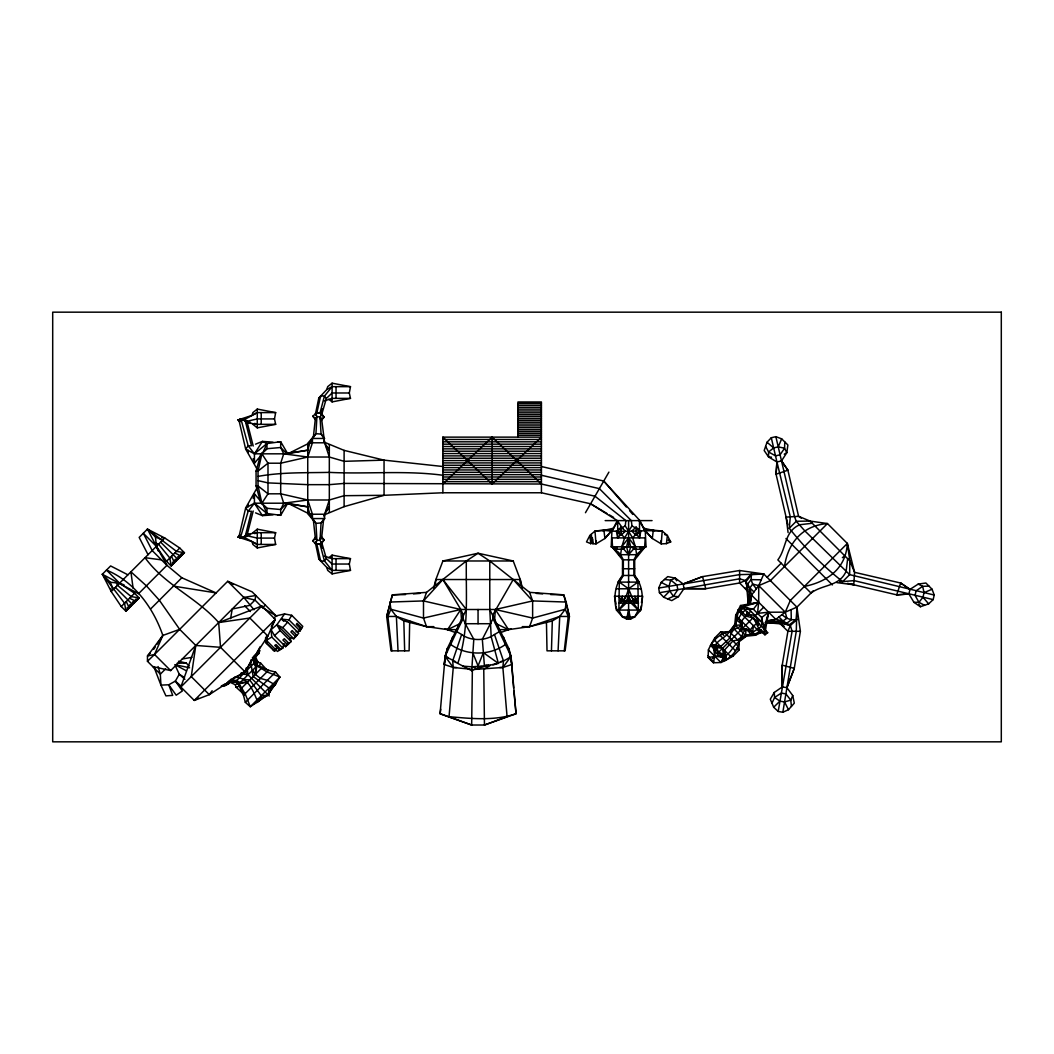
<?xml version="1.0" encoding="UTF-8"?>
<svg xmlns="http://www.w3.org/2000/svg" width="1054" height="1054" viewBox="0 0 1054 1054"><rect width="100%" height="100%" fill="white"/><g stroke="black" fill="none" stroke-linecap="round" stroke-linejoin="round"><path stroke-width="1.5" d="M283.75 643.994L282.828 648.091L277.465 651.438L266.398 640.371L266.412 635.984M153.792 666.55L160.933 685.113L168.759 684.771L172.711 695.376L165.926 695.877L160.933 685.113L160.327 674.165L147.455 661.293L147.481 655.97L162.843 635.443L179.667 629.343L195.794 645.456L220.536 647.314L269.244 696.022M622.492 575.471L622.532 559.832L611.979 546.802L620.582 554.694L623.349 559.832L623.309 575.471L619.304 582.111L618.882 610.068L622.532 617.012L626.59 619.041L630.635 619.041L634.679 617.012L640.766 610.068C643.849 598.408 642.479 585.01 634.719 575.471L634.679 559.832L645.232 546.802L636.642 554.694L633.876 559.832L633.915 575.471L637.907 582.111L638.329 610.068L634.679 617.012L622.532 617.012L616.458 610.068C613.375 598.408 614.732 585.01 622.492 575.471L634.719 575.471M592.48 537.83L590.807 543.627L586.511 541.927L589.818 535.511L594.996 531.018L603.929 530.36L613.652 528.199L604.917 538.475L596.011 543.89L592.822 543.732L592.875 539.319M472.363 669.369L471.665 725.02L484.458 725.02L516.038 713.742L511.058 656.352L508.779 648.408L489.781 609.502L489.781 560.978L478.055 553.231L442.891 560.978L435.869 579.529L433.681 588.079M409.69 620.951L409.11 650.832L390.994 650.832L386.686 616.458L392.378 594.838L426.527 592.361L466.342 560.978L478.055 553.231L513.219 560.978L520.254 579.529L522.441 588.079M589.818 535.511L590.807 543.627L591.465 534.905M466.342 560.978C465.763 595.273 469.32 630.49 457.752 663.388L471.718 670.66C484.616 664.929 499.57 665.403 511.058 656.352L492.995 618.632L492.995 614.574L513.219 579.529L489.781 560.978M796.837 610.358L796.929 607.13L813.266 590.78M551.453 650.832L552.309 620.951L559.74 616.458L565.273 609.252L566.169 602.045L563.745 594.838L529.595 592.361L513.219 579.529L532.626 600.925L532.626 618.066L529.595 626.643L508.542 629.633L499.109 629.633M786.877 687.893L794.268 668.394L800.394 631.293L796.929 607.13L785.27 612.163L768.629 612.216L765.388 630.371L755.573 635.219L746.337 636.168L739.302 641.543C737.589 651.332 729.895 658.776 720.989 662.505L713.439 662.768L708.13 657.459L708.393 649.91C712.135 641.003 719.566 633.309 729.355 631.596L734.743 624.561L735.679 615.325L740.527 605.51L758.682 602.269L758.748 585.642L763.768 573.982L739.605 570.504L702.517 576.63L683.005 584.021M784.782 441.916L784.571 448.227L786.811 452.719L781.515 460.914L776.943 461.981L768.564 456.962L764.176 450.519L767.035 442.245L771.291 437.739L775.863 436.672L781.673 438.846L787.891 444.986L786.811 452.719L784.255 454.169M622.123 601.281L635.088 601.281L634.89 596.221L637.92 603.138L635.088 601.281L622.123 601.281L622.334 596.221L619.291 603.138L622.123 601.281L626.181 596.221L628.606 588.791L637.907 582.111M746.482 615.128L741.489 621.135L741.7 629.198L751.133 630.779L748.59 629.897M558.08 650.832L559.74 616.458L569.423 616.458L565.128 650.832L547.013 650.832L546.459 622.532M658.671 588.066L661.201 582.401L667.735 576.591L675.377 578.172L683.216 583.982L683.993 588.619L678.447 596.656L671.727 600.622L663.664 597.223L659.435 592.691L658.671 588.066L739.605 574.628L763.768 573.982L796.929 607.13L796.257 619.396L789.103 624.996L780.711 622.374M315.647 539.424L315.647 537.066L312.801 540.821L315.647 544.114L321.351 543.666L320.06 540.109L321.062 522.942L324.632 518.568L324.632 514.233L329.322 499.991L344.105 495.696L384.051 495.301L442.878 492.771L541.413 492.771L590.622 503.786L606.854 513.403M710.343 645.641L714.757 637.92L720.554 632.123L729.355 631.596L739.302 641.543L738.788 650.358L732.991 656.155L725.257 660.568L722.148 660.357M229.285 680.897L229.153 683.163L224.752 685.429M748.92 604.153L749.921 587.934L752.635 584.048L751.094 579.621L751.476 573.732L745.468 580.543L739.605 582.994L705.745 588.699L683.769 588.646L739.605 578.817L745.468 580.543L747.655 587.394M909.128 594.008L896.677 594.851L853.78 584.786L854.583 572.322L847.337 543.456L827.456 523.561L810.052 521.071L796.257 521.269L789.275 528.252C805.006 548.054 822.845 565.893 842.647 581.637L854.056 580.609L933.159 599.607L934.226 595.036L932.065 589.226L925.913 583.007L918.192 584.1L909.984 589.397L908.917 593.955L913.937 602.335L920.392 606.735L928.653 603.863L933.159 599.607M710.791 660.12L714.691 656.207L715.007 651.53L713.584 647.406L714.691 656.207L713.439 662.768M776.89 461.771L776.06 474.221L787.918 524.905M494.616 619.884L495.34 609.502L532.626 600.925L566.169 602.045L569.423 616.458L563.745 594.838L550.61 594.575M471.718 670.66L473.799 639.291L465.262 623.718L463.128 618.632L463.128 614.574L460.782 609.502L442.891 579.529L423.497 600.925L423.497 618.066L426.527 626.643L447.581 629.633L457.014 629.633M771.291 437.739L776.943 461.981L776.06 474.221L787.891 470.216L798.589 516.315L801.264 518.16M240.839 673.756L248.006 674.784L246.979 667.617M596.261 540.755L596.011 543.89L594.996 531.018L607.855 529.819M442.891 579.529L466.342 609.502L447.344 648.408L444.841 660.002L440.085 713.742L471.665 725.02L440.085 713.742L440.73 709.237M541.413 466.514L603.744 481.046L639.883 520.61L645.272 531.137L646.023 546.802L640.318 549.239L635.457 549.239L635.457 546.802L628.606 537.896L626.59 546.802L621.768 549.239L616.906 549.239L611.201 546.802L611.939 531.137L617.328 520.61L652.057 520.61M495.499 623.704L497.686 625.417L499.412 631.609L494.484 634.534L503.443 660.911L502.863 667.485L507.079 716.707L484.458 725.02L483.76 669.369L490.321 665.337M789.275 528.252L790.302 516.855L776.943 461.981M470.769 669.211L453.26 667.485L444.261 664.507L445.065 656.352L447.344 648.408M277.558 514.892L280.693 515.314L280.693 509.53L286.912 503.206L307.742 506.842L309.85 514.233L313.394 520.294L315.37 538.541L316.925 540.346L320.06 540.109L321.628 538.041L323.604 519.464M442.878 466.514L384.051 460.137L344.105 461.323L329.322 457.028L324.632 442.799L321.628 418.978L320.06 416.923L316.925 416.673L315.37 418.491L313.394 436.725L309.85 442.799L307.742 450.19L286.912 453.826L280.693 447.502L280.693 441.718L277.558 442.127M761.568 625.022L761.673 617.525L753.386 609.225L742.016 606.999C734.388 614.337 738.38 626.089 730.936 633.177L729.974 637.973L720.699 646.55L716.536 647.564L714.045 650.068M564.259 650.832L568.238 616.458L565.273 609.252L532.626 618.066L495.34 609.502L460.782 609.502L423.497 618.066L390.85 609.252L389.954 602.045L423.497 600.925L460.782 609.502L461.507 619.884M435.315 584.259L435.869 579.529L520.254 579.529L520.623 582.678M756.93 623.744L753.439 625.747L752.661 632.308L751.015 633.968L741.713 636.656L737.721 639.976L732.925 640.924L724.361 650.199L723.334 654.363L720.831 656.866M847.653 558.673L846.151 571.163C839.419 586.814 822.581 584.245 811 593.046L777.852 559.898C786.653 548.317 784.084 531.479 799.736 524.747L812.226 523.258M639.132 520.61L645.272 531.137L652.307 538.475L661.214 543.89L666.418 543.627L667.393 535.511L662.215 531.018L649.369 529.819M635.457 546.802L632.624 537.896L625.246 525.88L625.892 520.61L594.996 496.21L541.413 484.023L344.105 483.417L329.322 484.656L307.742 484.656L267.993 482.89L258.032 480.637M724.717 654.191L725.126 650.964L725.336 659.158L719.368 655.904L715.007 651.53L711.74 645.562L713.821 644.85L720.699 646.55L712.425 644.89L717.576 650.041M444.261 664.507L444.841 660.002M590.807 543.627L591.465 538.976M621.531 548.383L620.582 554.694L611.781 546.802M763.768 573.982L751.515 574.654L745.903 581.808C751.159 588.119 752.727 596.432 750.026 604.298L758.682 602.269L757.523 613.375L768.629 612.216L766.943 619.436M778.208 711.463L773.676 707.247L770.29 699.184L774.255 692.465L782.292 686.918L786.916 687.682L792.727 695.521L794.308 703.163L788.497 709.698L782.845 712.24L778.208 711.463L792.081 631.293L790.355 625.43L782.964 620.99L778.959 616.959M782.845 712.24L796.271 631.293L796.929 607.13M462.653 617.328L463.128 614.574M230.562 618.672L232.223 609.028L249.614 605.404L254.976 600.042L255.806 595.523L243.817 597.42L170.656 670.594L152.751 666.576M640.041 610.898L641.399 605.668M252.855 424.327L257.268 427.845L275.661 424.327L274.488 418.925L275.661 412.601L257.268 409.084L252.855 412.601L252.064 415.408L238.138 419.914L239.192 421.284L245.674 449.136L257.44 469.781M328.782 399.255L332.089 401.89L350.481 398.372L349.309 392.984L350.481 386.66L332.089 383.182L327.675 386.66L326.872 389.466L318.795 398.043L315.37 414.341M253.342 658.618L253.803 663.414L256.992 665.799L255.305 674.402L260.43 678.394L267.308 680.357L273.25 683.796L268.309 695.087L257.018 700.027C252.591 689.869 248.191 677.09 234.673 677.287L231.959 679.119M324.118 516.842L324.632 514.233L329.322 506.842L326.226 510.426M254.317 655.878L256.544 655.772L257.084 653.111M632.624 537.896L636.063 533.97L639.501 537.896L640.845 531.137L631.965 525.88L631.32 520.61L599.37 488.621L541.413 475.262M749.592 604.39L751.528 595.115L758.748 585.642L770.408 580.609L827.456 523.561C802.713 525.564 788.036 542.428 784.479 566.525M804.373 586.419C827.561 581.821 845.967 568.435 847.337 543.456L790.289 600.503L785.27 612.163L775.784 619.37L766.521 621.307M641.438 602.519L642.782 596.221L614.429 596.221L616.116 604.1M257.44 487.251L245.674 507.896L239.192 535.735L238.138 537.105L252.064 541.611L252.855 544.431L257.268 547.935L275.661 544.431L274.488 538.093L275.661 532.705L257.268 529.187L252.855 532.705M315.37 542.691L318.795 558.976L326.872 567.553L327.675 570.372L332.089 573.89L350.481 570.372L349.309 564.035L350.481 558.646L332.089 555.129L328.782 557.764M255.582 444.156L262.393 441.402L266.965 443.55L266.965 448.727L261.893 453.826L258.032 471.085L258.032 485.934L261.893 503.206L266.965 508.305L280.693 509.53L283.724 503.206L280.693 493.812L280.693 463.207L283.724 453.826L280.693 447.502L266.965 448.727L260.905 453.826L256.069 471.085L256.069 485.934L260.905 503.206L266.965 508.305L266.965 513.482L262.393 515.63L255.582 512.876M315.647 417.608L315.647 419.953L312.801 416.211L316.925 412.522L320.666 395.803L324.434 396.106L326.345 398.478L321.628 414.828L324.184 417.107L321.351 420.414M913.937 602.335L918.956 602.308L922.975 597.236L924.042 592.664L922.672 586.327L918.192 584.1M765.586 625.206L766.258 622.321M250.865 660.028L253.487 658.842L258.823 653.493L259.495 650.687M742.925 611.57L738.591 618.237L741.897 624.864L740.54 630.358L746.048 629.001L745.613 635.443L754.743 634.389L761.568 630.213M251.498 511.216L244.989 537.29L240.259 538.199L240.259 536.763L238.138 537.105L240.259 535.327L239.192 535.735L241.129 537.29L244.515 537.5L257.268 544.431L275.661 544.431M241.419 537.356L238.138 537.105L244.989 537.29L246.913 535.735L253.21 510.992M628.606 619.041L628.606 554.694L630.635 546.802L628.606 537.896L621.768 546.802L621.768 549.239L623.81 547.619M246.399 667.669L245.226 672.004L240.892 673.177M253.184 498.423L254.436 493.812L262.393 503.206M320.943 413.497L322.247 408.781M458.437 625.417L456.711 631.609L445.065 656.352L453.26 667.485L449.044 716.707C471.178 718.591 494.642 721.081 516.038 713.742L513.891 691.187M678.447 596.656L673.44 596.3L669.751 590.978L668.987 586.353L670.752 580.122L675.377 578.172L676.655 580.807M763.9 628.882L768.629 612.216L761.673 617.525L763.9 628.882L763.531 623.942L746.957 607.367M259.205 666.866L260.43 662.847L255.397 661.82L235.042 682.175L229.891 682.07M452.456 637.209L450.335 644.192C466 655.97 490.11 655.97 505.788 644.192L503.654 637.209M255.252 655.469L258.823 653.493L259.824 650.371L252.565 657.63M621.768 546.802L624.6 537.896L631.965 525.88M456.448 667.485L453.26 667.485L452.68 660.911L461.639 634.534L456.711 631.609L463.128 618.632M321.351 536.618L324.184 539.911L321.351 543.666L315.647 544.114L316.925 540.346L315.936 523.364L309.85 514.233L287.768 503.206L280.693 515.314L266.965 513.482L254.436 503.206L254.436 493.812M741.713 636.656L743.03 632.848L746.048 629.001L741.7 629.198L741.489 621.135L742.53 628.368L750.329 629.976L753.439 625.747M423.497 600.925L426.527 592.361M212.144 690.739L209.298 694.665L194.265 700.423L180.853 687.01L195.794 645.456L191.248 676.602L209.298 694.665L244.739 671.517L267.874 636.063L275.265 619.409L261.853 605.997L218.679 622.558C196.953 597.671 164.622 584.957 145.044 557.698L161.512 559.872M320.06 418.86L321.351 413.366L316.925 412.522M257.993 652.202L256.754 655.562L254.686 656.576M230.022 680.871L229.153 683.163L228.086 682.109M786.916 687.682L794.268 668.394L782.213 665.153L787.905 631.293L790.355 625.43L797.167 619.423C791.554 620.608 786.034 618.79 782.108 614.561M758.524 621.992L759.394 619.805M730.936 633.177L734.743 624.561L746.337 636.168L737.721 639.976M481.414 666.55L478.055 669.369L478.055 665.851L483.391 652.65L482.324 639.291L492.995 618.632M246.768 670.463L249.89 662.953M256.873 664.481L257.914 662.004L255.384 656.576L250.509 661.451L253.21 676.497L268.981 688.051L268.309 695.087L257.018 700.027L261.155 698.077M792.727 695.521L790.79 700.146L791.409 706.43M771.488 457.146L768.564 456.962L768.59 451.955L773.662 447.924L778.234 446.856L781.673 438.846M147.455 661.293L154.53 654.481L162.843 635.443C153.344 607.736 134.174 581.531 106.494 570.095L119.563 583.165L134.517 593.27L139.207 597.961L125.94 611.228L121.263 606.537L111.223 591.518L102.343 574.232L110.63 565.945L127.916 574.812M263.698 450.888L266.965 443.55L280.693 441.718L287.768 453.826L309.85 442.799L324.632 442.799L329.322 450.19L326.226 446.593M771.976 703.216L774.598 697.458L774.255 692.465M271.51 689.052L275.7 684.006L277.373 680.331M271.3 687.933L273.25 683.796L268.309 695.087L261.273 695.759L249.719 679.988L243.382 679.408M229.759 681.147L228.349 683.98L223.83 686.352L230.194 680.001L232.17 680.159L231.103 679.092M626.181 596.221L623.665 600.991L623.665 603.138L618.882 610.068L626.129 603.138M257.11 652.294L260.259 646.576M271.326 626.563L275.265 619.409L194.265 700.423L198.521 698.143M282.828 648.091L271.761 637.024L271.089 629.673L276.912 624.706L284.58 613.955L291.708 615.299L302.775 626.366L300.061 630.951L295.95 631.82M585.457 512.718L608.909 472.113M614.39 526.934L617.354 521.875M273.078 649.844L274.686 651.161L276.253 648.487M283.763 621.307L281.602 619.146L288.98 619.884L291.708 615.299M309.85 442.799L315.936 433.668L316.925 416.673L315.647 412.918L321.351 413.366L324.184 417.107L321.628 418.978M261.893 503.206L267.993 493.812L267.993 463.207L261.893 453.826M299.639 629.633L300.403 628.461M460.782 609.502L447.581 629.633L444.986 628.645M153.673 649.343L155.346 646.813M157.006 644.284L162.843 635.443M268.968 693.466L279.956 677.076L275.568 672.096L268.546 670.278L257.519 665.285L254.949 662.268L254.778 657.195L253.803 663.414L255.832 666.971L255.305 674.402L252.631 670.16M729.355 631.596C726.114 637.42 718.762 639.304 715.323 645.167M511.058 656.352L502.863 667.485L475.209 669.369M636.155 599.673L638.737 596.221M272.327 623.349L275.265 619.409M321.628 538.041L324.184 539.911L320.06 544.246L324.434 560.912L332.089 570.372L350.481 570.372M729.803 632.044L733.004 627.947M350.481 386.66L332.089 386.66L324.434 396.106L320.06 412.773L321.628 414.828M321.628 542.191L326.345 558.554L324.434 560.912L320.666 561.229L316.925 544.496M622.4 576.578L617.881 582.111L639.343 582.111L634.811 576.578M253.184 458.609L254.436 463.207L262.393 453.826M622.743 547.935L628.606 554.694L634.482 547.935M625.246 525.88L616.366 531.137L617.71 537.896L621.162 533.97L624.6 537.896M272.512 687.564L275.7 684.006M282.735 627.697L287.65 622.189L298.73 633.256L293.802 638.764L289.876 637.683L276.912 624.706L282.735 627.697L293.802 638.764M294.843 636.55L296.095 635.167M240.259 538.199L248.177 511.216L254.436 503.206L283.724 503.206L307.742 499.991L329.322 499.991M663.664 597.223L669.751 590.978M184.45 552.718L176.44 551.347L147.455 529.121L156.387 546.341L166.506 561.295L171.183 565.985L184.45 552.718L179.76 548.04L164.74 537.988L147.455 529.121L139.168 537.408L148.047 554.694M121.263 606.537L134.517 593.27M166.506 561.295L179.76 548.04M150.985 608.593L181.815 577.763L216.096 592.915L173.462 586.116M150.169 653.296L147.481 655.97L154.53 654.481L227.704 581.307L252.117 591.834L276.688 616.406M165.676 668.803L160.327 674.165L158.074 666.55M180.853 687.01L261.853 605.997M233.382 584.548L227.704 581.307L243.817 597.42L254.976 600.042L262.644 607.723L265.331 605.049M274.014 618.013L276.161 615.879L284.58 613.955M265.621 638.316L267.874 636.063L249.838 618.026L218.679 622.558L220.536 647.314M234.673 677.287L229.812 682.162L235.226 684.692L236.07 687.195L242.842 693.361L241.34 690.528M233.909 678.42L228.349 683.98L226.597 683.585M266.688 695.745L250.299 706.733L245.318 702.333L243.5 695.324L238.507 684.296L257.519 665.285M240.562 689.158L262.38 667.34M243.5 695.324L268.546 670.278M245.318 702.333L275.568 672.096M767.088 577.289L781.159 563.218M741.818 606.801L739.341 609.291L746.179 616.129L752.964 617.947M739.895 609.844L742.372 607.354M735.679 615.325L755.626 635.167M740.685 610.648L743.175 608.158M742.662 612.624L745.152 610.134M738.591 618.237L736.93 619.897L735.468 625.285L741.897 624.864L736.93 619.897L736.509 616.155M711.885 646.787L713.821 644.85L716.536 647.564L718.538 652.36L723.334 654.363L726.061 657.077L725.336 659.158M748.656 613.639L746.179 616.129L747.009 611.979L747.747 616.037L749.407 614.39L755.244 615.655L759.183 624.166L757.536 625.826L758.775 628.724L765.046 634.995L767.536 632.505M715.007 651.53L717.26 649.277M717.181 653.717L763.663 607.236M708.13 657.459L719.368 655.904L721.621 653.651M724.111 659.013L726.061 657.077L724.361 650.199L726.008 658.486L720.87 653.335M758.775 628.724L761.265 626.234M765.994 630.977L763.504 633.467L760.909 629.37M764.637 634.587L766.298 632.94M773.676 707.247L779.92 701.147L784.545 701.924L790.79 700.146L785.889 693.888L781.264 693.124L774.598 697.458L779.92 701.147M326.345 398.478L332.089 392.984L349.309 392.984M442.878 484.023L492.152 437.133L541.413 484.023M442.878 437.133L492.152 484.023L541.413 437.133L442.878 437.133L442.878 492.771M621.162 527.092L616.906 531.137L621.162 535.195L625.404 531.137L621.162 527.092L621.162 535.195M636.063 527.092L631.807 531.137L636.063 535.195L640.318 531.137L636.063 527.092L636.063 535.195M289.876 637.683L291.154 641.57L285.594 646.669L274.514 635.602L280.074 630.503L276.912 624.706M287.426 644.034L288.822 642.756M645.43 546.802L636.642 554.694L635.694 548.383M253.553 704.151L260.786 699.289M312.801 540.821L315.37 538.541M257.229 702.478L262.275 698.275M842.37 557.698L844.728 555.761M266.965 443.55L254.436 453.826L254.436 463.207M741.897 624.864L738.05 627.868L734.243 629.198M738.854 641.096L742.951 637.894M724.612 656.444C731.028 652.927 733.215 645.167 739.302 641.543M759.328 627.973L752.661 632.308L747.141 629.554M244.515 537.5L246.913 535.735L257.268 538.093L274.488 538.093M494.484 634.534C485.235 641.175 470.888 641.175 461.639 634.534M766.745 621.979L782.964 620.99L786.851 618.276L785.27 612.163L758.748 585.642L752.635 584.048L756.35 588.791M318.795 398.043L321.22 396.357M266.398 640.371L271.761 637.024M637.262 533.271L640.845 531.137M611.518 529.371L613.652 528.199M253.21 446.04L246.913 421.284L244.989 419.729L241.129 419.729L239.192 421.284L240.259 421.705L238.138 419.914L244.515 419.532L257.268 412.601L275.661 412.601M253.355 414.709L257.268 412.601M326.872 389.466L332.089 386.66M221.287 686.022L225.556 683.756M323.815 515.05L344.105 506.658L384.051 495.301L384.051 460.137L344.105 450.374L323.815 441.982M460.308 623.52L447.581 629.633L455.209 632.505M667.696 598.922L673.44 596.3L677.788 589.647L677.011 585.023L670.752 580.122L664.468 579.502M924.042 592.664L932.065 589.226M235.226 684.692L237.717 683.638M236.175 676.668L243.685 673.546M666.418 543.627L670.7 541.927L667.393 535.511L664.573 534.483M748.92 612.374L751.094 611.518M602.453 530.768L605.246 529.688M511.137 628.645L500.913 632.505M683.216 583.982L702.517 576.63L705.745 588.699L683.993 588.619L659.435 592.691M254.66 533.64L257.268 532.705L275.661 532.705M522.231 626.643L529.595 626.643L559.74 616.458M324.434 400.915L332.089 398.372L350.481 398.372M236.07 687.195L240.088 685.983M492.943 664.955L498.371 663.388L491.204 636.906L489.781 609.502M500.439 661.714L503.443 660.911M622.954 617.222L623.744 617.012M529.595 626.643L552.309 620.951M744.243 605.655L747.128 604.983M244.515 420.968L246.913 421.284L257.268 418.925L274.488 418.925M258.032 476.395C281.352 472.087 305.581 472.903 329.322 472.376C367.121 474.287 405.065 470.203 442.878 475.262M238.507 684.296L235.503 681.727L230.418 681.543L236.636 680.581L239.021 683.769L247.624 682.083L240.193 682.597L236.636 680.581L231.854 680.12M182.25 658.987L191.894 657.34M766.601 620.885L775.784 619.37L782.964 620.99M241.419 419.676L238.138 419.914L240.259 420.269L240.259 418.833L241.129 419.729L248.177 445.802L245.674 449.136L254.436 453.826L283.724 453.826L307.742 450.19M246.109 534.391L257.268 532.705M463.18 666.168L471.718 666.813L484.405 665.851L483.391 652.65L498.371 663.388M244.515 536.064L246.913 535.735M716.72 646.181L719.935 645.786L716.654 645.694M744.506 609.489L753.386 609.225L758.682 602.269L742.016 606.999L745.718 607.275M405.513 594.575L392.378 594.838L386.686 616.458L396.383 616.458L426.527 626.643L433.892 626.643M413.484 593.916L419.848 593.402M908.917 593.955L896.677 594.851L900.683 583.02L854.583 572.322L849.827 560.86L847.337 543.456M272.973 514.892L262.393 515.63L254.436 503.206L245.674 507.896L248.177 511.216L250.391 511.216M247.637 534.852L250.588 534.668M607.196 530.162L603.929 530.36L604.917 538.475L612.796 529.675L603.929 530.36C623.309 532.81 642.861 529.78 662.215 531.018L661.214 543.89L660.963 540.755M928.982 586.116L922.672 586.327L916.11 590.82L915.043 595.391L918.956 602.308L924.516 605.299M177.112 663.269L186.229 663.019L189.114 666.075M517.975 403.458L541.413 403.458M517.975 405.303L541.413 405.303M517.975 407.266L541.413 407.266M517.975 409.123L541.413 409.123M517.975 410.981L541.413 410.981M517.975 412.825L541.413 412.825M517.975 414.683L541.413 414.683M517.975 416.528L541.413 416.528M517.975 418.504L541.413 418.504M517.975 420.348L541.413 420.348M517.975 422.206L541.413 422.206M517.975 424.051L541.413 424.051M246.109 422.641L257.268 424.327L275.661 424.327M517.975 425.908L541.413 425.908M517.975 427.753L541.413 427.753M517.975 429.729L541.413 429.729M517.975 431.573L541.413 431.573M517.975 433.431L541.413 433.431M517.975 435.276L541.413 435.276M442.878 439.478L541.413 439.478M442.878 441.824L541.413 441.824M442.878 444.169L541.413 444.169M250.391 445.802L248.177 445.802L254.436 453.826L262.393 441.402L272.973 442.127M442.878 446.514L541.413 446.514M442.878 448.859L541.413 448.859M442.878 451.204L541.413 451.204M442.878 453.549L541.413 453.549M442.878 455.895L541.413 455.895M329.322 457.028L307.742 457.028L283.724 453.826M442.878 458.226L541.413 458.226M442.878 460.572L541.413 460.572M442.878 462.917L541.413 462.917M442.878 465.262L541.413 465.262M442.878 467.607L541.413 467.607M442.878 469.952L541.413 469.952M256.069 471.085L258.032 471.085L267.993 463.207L280.693 463.207L307.742 457.028L312.432 442.799L312.432 438.464L324.632 438.464L321.062 434.09L320.06 416.923M442.878 472.297L541.413 472.297M442.878 474.643L541.413 474.643M442.878 476.988L541.413 476.988M442.878 479.333L541.413 479.333M442.878 481.678L541.413 481.678M256.069 485.934L258.032 485.934L267.993 493.812L280.693 493.812L307.742 499.991L312.432 514.233L312.432 518.568L324.632 518.568L321.062 522.942L315.936 523.364L307.742 513.693L307.742 443.339L315.936 433.668L321.062 434.09L323.604 437.568M309.85 514.233L324.632 514.233M605.167 520.61L616.327 520.61M611.201 546.802L646.023 546.802M638.237 554.694L618.975 554.694L617.644 552.059M350.481 558.646L332.089 558.646L324.434 556.117M622.532 559.832L634.679 559.832M442.891 560.978L513.219 560.978M349.309 564.035L332.089 564.035L326.345 558.554M622.532 568.738L634.679 568.738M839.63 581.637L842.647 581.637L849.643 574.641L849.827 560.86L810.052 521.071L798.589 516.315L786.126 517.119L788.089 532.573M616.458 588.791L640.766 588.791M618.685 603.138L638.54 603.138M616.458 610.068L640.766 610.068M406.752 620.951L403.814 620.951L396.383 616.458L390.85 609.252L387.885 616.458L391.864 650.832M465.262 623.718L490.861 623.718M800.394 631.293L787.905 631.293L779.196 622.782L790.355 625.43M485.828 664.955L488.674 664.955M499.675 667.485L502.863 667.485L511.862 664.507L508.779 648.408M761.265 579.805L751.094 579.621L747.457 584.39L748.393 604.1M765.164 622.44L786.508 623.441L791.29 619.805L791.093 609.647M247.637 422.167L250.588 422.351M650.028 530.162L653.282 530.36L652.307 538.475L644.416 529.675L653.282 530.36L643.559 528.199L645.694 529.371M536.275 593.402L542.639 593.916M766.469 622.664L780.237 623.823L784.189 626.313M722.069 632.268L720.554 632.123L723.861 635.43M716.272 638.052L714.757 637.92L715.495 640.819M181.815 577.763L166.927 565.3L152.184 550.557L143.318 533.271L156.387 546.341L166.927 565.3L138.522 593.705L102.343 574.232L110.235 582.256L119.563 583.165L124.082 584.878M161.657 537.672L164.74 537.988L111.223 591.518L110.894 588.435M754.743 634.389L751.015 633.968L747.036 630.002M714.691 656.207L723.492 657.314L720.989 662.505L708.393 649.91M836.784 582.612L853.78 584.786L850.762 583.639M716.536 647.564L722.53 648.368L723.334 654.363M283.724 503.206L307.742 506.842M240.259 418.833L244.989 419.729L251.498 445.802M139.207 597.961L131.21 596.59L117.429 585.299L116.243 582.401M633.204 617.012L634.271 617.222M189.562 667.788L174.832 664.652L186.374 670.805M778.234 446.856L784.571 448.227L780.079 454.788L775.52 455.855L768.59 451.955L765.612 446.382M178.482 661.266L186.229 663.019M782.213 622.466L786.508 623.441L783.754 622.585M847.548 583.349L853.78 584.786M934.226 595.036L849.643 574.641L804.689 530.742L796.257 521.269L794.479 516.579L775.863 436.672M183.198 553.969L180.656 554.154L182.382 554.799M426.527 626.643L403.814 620.951L404.67 650.832M137.969 599.212L135.413 599.397L137.139 600.029M448.082 657.577L445.065 656.352L455.671 661.714M471.718 666.813L478.055 668.974M719.368 655.904L722.122 656.84M254.66 423.379L257.268 424.327M651.978 529.688L654.758 530.768M155.623 543.008L158.535 544.207L169.813 557.974L171.183 565.985M147.455 529.121L155.478 537.013L162.672 540.07M174.793 553.007L181.13 556.038M129.55 598.25L135.887 601.281M495.815 623.52L508.542 629.633L495.34 609.502M452.68 660.911L457.752 663.388M630.635 546.802L635.457 549.239L632.387 546.802M281.602 619.146L287.65 622.189M661.201 582.401L668.987 586.353M263.763 668.117L266.583 669.619L260.43 662.847M326.872 567.553L332.089 570.372M253.355 542.309L257.268 544.431M711.042 660.357L713.677 661.807M609.555 515.011L613.612 517.409M616.366 531.137L619.963 533.271M262.644 607.723L276.161 615.879M179.891 557.276L178.376 556.367L177.718 557.026L179.061 558.106M134.648 602.519L133.133 601.61L132.475 602.269L133.818 603.349M590.622 503.786L617.328 520.61L622.782 528.502M184.516 677.551L179.285 674.257L175.465 666.023M910.195 589.449L900.683 583.02L909.984 589.397M318.795 558.976L321.22 560.662M668.249 540.228L670.7 541.927L668.631 540.135M256.32 660.898L257.914 662.004M619.304 582.111L628.606 588.791L633.546 600.991L633.546 603.138L638.329 610.068L631.096 603.138M244.515 419.532L246.913 421.284M256.992 665.799L266.925 671.899L279.956 677.076L250.299 706.733L245.121 693.703L239.021 683.769M265.582 637.67L265.648 642.413L274.686 651.161M767.035 442.245L773.662 447.924M181.354 686.391L175.359 681.108L168.759 684.771L176.189 695.205L182.382 690.963L175.359 681.108L179.285 674.257L184.911 679.343M312.801 416.211L315.37 418.491M749.921 587.934L753.953 591.94M785.955 538.528L832.37 584.944M748.129 591.702L739.605 582.994L739.605 570.504M751.528 595.115L775.784 619.37M740.527 605.51L767.839 632.822M737.695 610.002L760.896 633.217M732.504 627.459L743.452 638.395M724.823 632.822L738.077 646.089M736.575 648.144L738.788 650.358L738.643 648.842M720.027 635.298L735.613 650.871M714.243 640.081L730.817 656.668M711.74 645.562L725.995 659.817M301.747 628.092L297.004 623.336L296.319 624.482L301.075 629.238M288.98 619.884L300.061 630.951M296.872 635.325L292.129 630.569L290.891 631.952L295.647 636.695M280.074 630.503L291.154 641.57M289.059 643.48L284.317 638.737L282.92 640.015L287.676 644.758M254.001 609.779L243.817 597.42M244.712 605.852L250.391 611.518M280.812 649.343L276.069 644.6L274.725 645.43L279.481 650.186M265.648 642.413L274.08 650.674M160.603 542.138L177.823 559.358M257.756 652.426L258.823 653.493M255.476 654.705L256.544 655.772M252.42 657.775L253.487 658.842M115.36 587.381L132.58 604.588M154.53 654.481L170.656 670.594M603.744 481.046L626.353 507.014M629.581 510.716L632.808 514.431M922.975 597.236L928.653 603.863M102.343 574.232L124.57 603.217L125.94 611.228M176.571 560.596L175.491 559.252L174.832 559.911L175.741 561.426M131.328 605.839L130.248 604.495L129.589 605.154L130.498 606.669M631.043 596.221L635.088 601.281M618.487 596.221L621.069 599.673M179.667 629.343L159.338 600.24L146.387 585.826L130.92 571.821L133.107 588.29M781.515 460.914L787.891 470.216L781.462 460.703M754.822 619.805L758.3 625.272M745.428 588.027L747.088 590.662L748.235 604.429M918.785 603.955L920.392 606.735M271.089 629.673L274.514 635.602M708.196 655.588L710.541 659.87M753.953 618.935L757.536 625.826M784.545 701.924L788.497 709.698M240.997 688.723L244.001 694.823M171.473 556.328L174.503 562.665M126.23 601.557L129.26 607.908M263.698 506.144L266.965 513.482M615.865 606.063L617.077 610.306M110.235 582.256L113.292 589.449M472.732 652.65L478.055 665.851M284.567 643.981L285.594 646.669M158.1 550.86L156.387 546.341L155.478 537.013M173.264 563.916L172.619 562.19L172.434 564.733M128.021 609.146L127.376 607.433L127.191 609.976M529.595 592.361L532.626 600.925M320.943 543.521L322.247 548.251M626.59 546.802L628.606 554.694M745.468 580.543L747.747 590.108M324.118 440.177L324.632 442.799M591.03 534.457L592.822 543.732M492.995 614.574L493.47 617.328M732.846 654.639L732.991 656.155M511.282 660.002L513.614 687.906M266.886 637.696L267.255 643.731M396.383 616.458L398.03 650.832M765.257 627.196L765.388 630.371M255.292 656.668L255.397 661.82M520.254 579.529L520.294 582.822M782.292 686.918L782.213 665.153L782.252 687.129M640.318 546.802L640.318 549.239L644.653 546.802L645.272 537.896L611.939 537.896L612.572 546.802L616.906 549.239L616.906 546.802M639.501 520.61L639.501 531.137M639.501 533.838L639.501 537.896M630.898 603.138L630.898 600.912L628.606 596.221L626.326 600.912L626.326 603.138M630.635 619.041L628.606 610.068L626.59 619.041M628.606 520.61L628.606 546.802M617.71 520.61L617.71 531.137M617.71 533.838L617.71 537.896M541.413 492.771L541.413 401.969L517.975 401.969L517.975 437.133M492.152 437.133L492.152 484.023M478.055 609.502L478.055 623.718M344.105 450.374L344.105 506.658M336.042 386.66L336.042 398.372M336.042 558.646L336.042 570.372M332.089 383.182L332.089 401.89M332.089 555.129L332.089 573.89M329.322 444.683L329.322 512.336M320.06 538.172L320.06 540.109M315.647 412.918L315.647 415.263M315.647 541.769L315.647 544.114M261.221 412.601L261.221 424.327M261.221 532.705L261.221 544.431M257.268 409.084L257.268 427.845M257.268 529.187L257.268 547.935M248.177 450.242L248.177 452.456M248.177 504.563L248.177 506.776M1001.3 312.168L52.7 312.168L52.7 741.832L1001.3 741.832L1001.3 312.168"/></g></svg>
